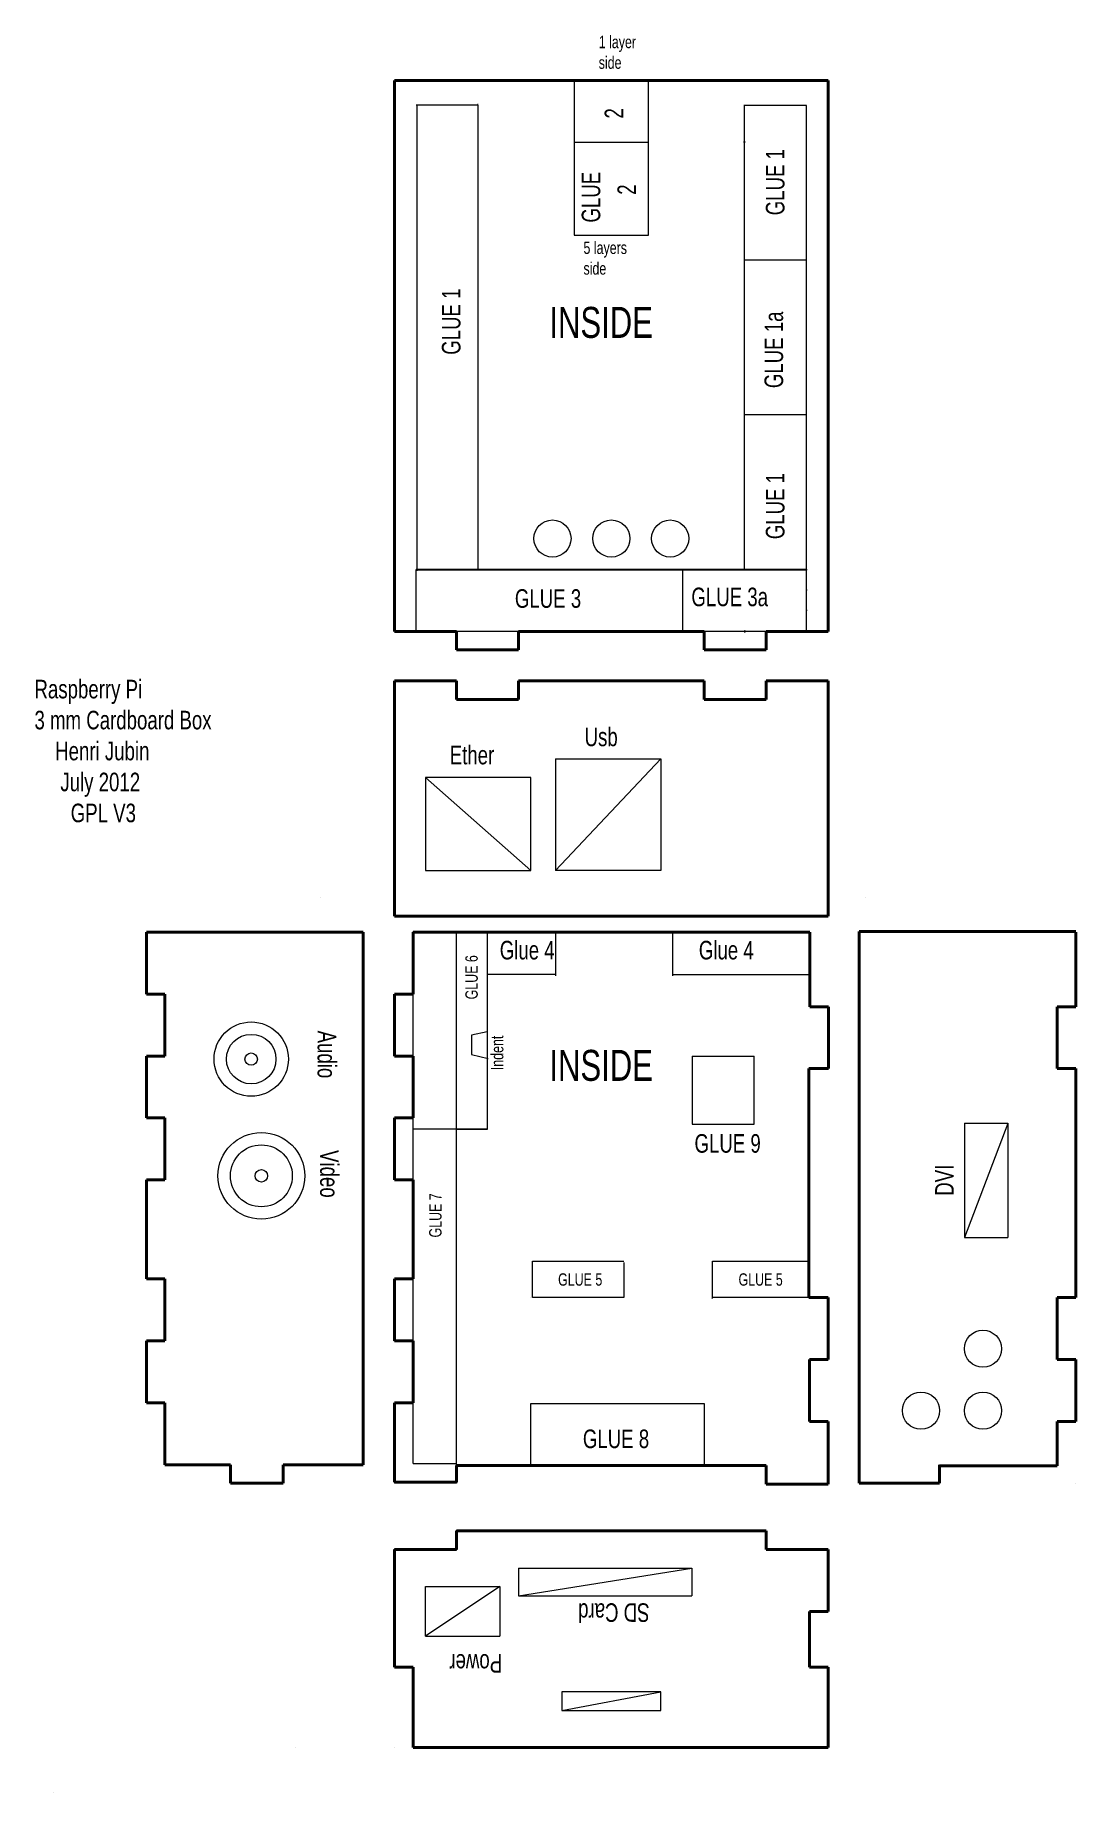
# Model space of a CAD drawing. Header units: millimetres. Extents: x -13 to 155, y 0 to 284.
import ezdxf

# ---------------------------------------------------------------- set-up
doc = ezdxf.new("R2010")
doc.units = ezdxf.units.MM
for name, pattern in [('DOT', [6.35, 0, -6.35]), ('DOT2', [3.175, 0, -3.175]), ('DOTX2', [12.7, 0, -12.7])]:
    doc.linetypes.add(name, pattern=pattern)
doc.layers.get('0').update_dxf_attribs({"linetype": 'CONTINUOUS', "lineweight": 0})
doc.styles.get("Standard").update_dxf_attribs({"font": 'txt', "width": 0.75})

msp = doc.modelspace()

# ---------------------------------------------------------------- linework, layer by layer
for p, q in [((45, 187.59), (45, 276.59)), ((115, 276.59), (115, 276.59)), ((115, 276.59), (115, 276.59)), ((115, 276.59), (115, 276.59)), ((115, 276.59), (115, 276.59)), ((115, 276.59), (115, 276.59)), ((74, 251.59), (86, 251.59)), ((111.5, 247.55), (101.5, 247.55)), ((111.5, 222.55), (101.5, 222.55)), ((45, 187.59), (45, 187.59)), ((45, 179.59), (45, 179.59)), ((55, 179.59), (55, 176.59)), ((65, 176.59), (65, 179.59)), ((95, 179.59), (95, 176.59)), ((105, 176.59), (105, 179.59)), ((71, 167), (88, 167)), ((88, 167), (88, 149)), ((67, 164), (50, 164)), ((50, 164), (50, 149)), ((67, 149), (67, 164)), ((50, 149), (67, 149)), ((88, 149), (71, 149)), ((48, 139), (48, 129)), ((60.02, 107.17), (60.02, 138.8)), ((112.05, 126.97), (112.05, 139)), ((4.94, 129), (4.94, 129)), ((4.94, 129), (7.94, 129)), ((45, 129), (48, 129)), ((45, 129), (45, 119)), ((112.05, 126.97), (112.05, 126.97)), ((152, 116.97), (152, 126.97)), ((59.97, 122.91), (57.42, 122.37)), ((57.42, 122.37), (57.42, 119.28)), ((57.42, 119.28), (60.11, 118.6)), ((7.94, 119), (6.12, 119)), ((45, 119), (48, 119)), ((48, 119), (48, 109)), ((93.05, 119), (103.05, 119)), ((93.05, 119), (93.05, 108)), ((103.05, 119), (103.05, 119)), ((103.05, 108), (103.05, 119)), ((112, 116.97), (112, 116.97)), ((155, 116.97), (152, 116.97)), ((155, 116.97), (155, 116.97)), ((4.94, 109), (7.94, 109)), ((45, 109), (48, 109)), ((48, 109), (45, 109)), ((45, 109), (45, 99)), ((93.05, 108), (93.05, 108)), ((93.05, 108), (103.05, 108)), ((137, 108.14), (137, 89.68)), ((144, 108.11), (137, 108.11)), ((144, 108.14), (144, 89.68)), ((55.02, 107.17), (60.02, 107.17)), ((7.94, 99), (4.94, 99)), ((45, 99), (48, 99)), ((45, 99), (48, 99)), ((48, 99), (48, 83)), ((137, 89.68), (144, 89.68)), ((48, 83), (45, 83)), ((45, 72.96), (45, 82.88)), ((112, 80), (115, 80)), ((115, 70), (115, 80)), ((48, 73), (45, 73)), ((48, 72.85), (48, 63)), ((112, 70), (115, 70)), ((112, 70), (112, 60)), ((48, 63), (45, 63)), ((45, 63), (45, 50)), ((70, 62.86), (90, 62.86)), ((112, 60), (115, 60)), ((115, 60), (115, 50)), ((8.64, 53), (8.64, 53)), ((55, 52.86), (55, 50)), ((105, 52.86), (55, 52.86)), ((90, 52.86), (70, 52.86)), ((105, 49.86), (105, 52.86)), ((45, 50.17), (45, 50.17)), ((55, 50), (45, 50)), ((105, 50), (115, 50)), ((105, 50), (115, 50)), ((105, 50), (115, 50)), ((105, 50), (115, 50)), ((105, 50), (115, 50)), ((105, 50), (115, 50)), ((105, 50), (115, 50)), ((105, 50), (115, 50)), ((105, 50), (115, 50)), ((105, 50), (115, 50)), ((105, 50), (115, 50)), ((105, 50), (115, 50)), ((105, 50), (115, 50)), ((105, 50), (115, 50)), ((105, 50), (115, 50)), ((105, 50), (115, 50)), ((105, 50), (115, 50)), ((105, 50), (115, 50)), ((105, 50), (115, 50)), ((105, 50), (115, 50)), ((105, 50), (115, 50)), ((105, 50), (115, 50)), ((105, 50), (115, 50)), ((155, 50), (155, 50)), ((55, 39.31), (55, 42.31)), ((45, 39.31), (45, 39.31)), ((45, 39.31), (45, 39.31)), ((65, 36.31), (93, 36.31)), ((65, 36.31), (65, 31.81)), ((65, 31.81), (93, 36.31)), ((93, 36.31), (93, 31.81)), ((50, 25.31), (50, 33.31)), ((50, 33.31), (62, 33.31)), ((62, 33.31), (50, 25.31)), ((62, 33.31), (62, 25.31)), ((65, 31.81), (93, 31.81)), ((50, 25.31), (62, 25.31)), ((45, 20.31), (45, 20.31)), ((45, 20.31), (45, 20.31)), ((88, 16.31), (72, 16.31)), ((72, 16.31), (72, 13.31)), ((88, 13.31), (88, 16.31)), ((72, 13.31), (88, 13.31)), ((29, 7.31), (29, 7.31)), ((45, 7.31), (45, 7.31)), ((45, 7.31), (45, 7.31)), ((45, 7.31), (45, 7.31)), ((45, 7.31), (45, 7.31)), ((45, 7.31), (45, 7.31)), ((-10, 0), (-10, 0))]:
    msp.add_line(p, q)
at = {"linetype": 'CONTINUOUS', "lineweight": 40}
for p, q in [((45, 276.59), (45, 187.59)), ((115, 179.59), (115, 179.59)), ((33, 144.59), (33, 144.59)), ((50, 139), (48, 139)), ((48, 139), (48, 129)), ((112.05, 139), (48, 139)), ((112.05, 126.97), (112.05, 139)), ((48, 129), (45, 129)), ((45, 129), (45, 119)), ((115.05, 126.97), (112.05, 126.97)), ((115.05, 116.97), (115.05, 126.97)), ((45, 119), (48, 119)), ((48, 119), (48, 109)), ((111.87, 116.97), (115.05, 116.97)), ((111.87, 116.97), (111.87, 80)), ((48, 109), (45, 109)), ((45, 109), (45, 99)), ((45, 99), (48, 99)), ((48, 99), (48, 83)), ((48, 83), (45, 83)), ((45, 83), (45, 73)), ((115, 80), (111.87, 80)), ((115, 70), (115, 80)), ((45, 73), (48, 73)), ((48, 73), (48, 63)), ((112, 60), (112, 70)), ((112, 70), (115, 70)), ((48, 63), (45, 63)), ((45, 63), (45, 50.17)), ((115, 60), (112, 60)), ((115, 49.86), (115, 60)), ((55, 50.17), (55, 52.86)), ((55, 52.86), (105, 52.86)), ((105, 52.86), (105, 49.86)), ((45, 50.17), (55, 50.17)), ((105, 49.86), (115, 49.86))]:
    msp.add_line(p, q, dxfattribs=at)
at = {"lineweight": 40}
for p, q in [((115, 276.59), (45, 276.59)), ((115, 187.59), (115, 276.59)), ((45, 187.59), (55, 187.59)), ((55, 187.59), (55, 184.59)), ((65, 187.59), (95, 187.59)), ((65, 184.59), (65, 187.59)), ((95, 187.59), (95, 184.59)), ((105, 184.59), (105, 187.59)), ((105, 187.59), (115, 187.59)), ((55, 184.59), (65, 184.59)), ((95, 184.59), (105, 184.59)), ((45, 179.59), (55, 179.59)), ((45, 179.59), (45, 141.59)), ((55, 179.59), (55, 176.59)), ((65, 179.59), (65, 176.59)), ((65, 179.59), (95, 179.59)), ((95, 179.59), (95, 176.59)), ((105, 179.59), (105, 176.59)), ((105, 179.59), (115, 179.59)), ((115, 179.59), (115, 141.59)), ((55, 176.59), (65, 176.59)), ((95, 176.59), (105, 176.59)), ((121, 144.59), (121, 144.59)), ((115, 141.59), (45, 141.59)), ((120, 50), (120, 139.11)), ((120, 139.11), (155, 139.11)), ((4.94, 139), (39.94, 139)), ((4.94, 139), (4.94, 129)), ((39.94, 139), (39.94, 53)), ((155, 139), (155, 126.97)), ((4.94, 129), (7.94, 129)), ((7.94, 119), (7.94, 129)), ((152, 116.97), (152, 126.97)), ((152, 126.97), (155, 126.97)), ((4.94, 119), (4.94, 109)), ((4.94, 119), (7.94, 119)), ((155, 116.97), (152, 116.97)), ((155, 116.97), (155, 80)), ((4.94, 109), (7.94, 109)), ((7.94, 109), (7.94, 99)), ((4.94, 99), (7.94, 99)), ((4.94, 99), (4.94, 83)), ((4.94, 83), (7.94, 83)), ((7.94, 83), (7.94, 73)), ((152, 70), (152, 80)), ((155, 80), (152, 80)), ((4.94, 73), (7.94, 73)), ((4.94, 63), (4.94, 73)), ((155, 70), (152, 70)), ((155, 60), (155, 70)), ((7.94, 63), (4.94, 63)), ((7.94, 53), (7.94, 63)), ((152, 60), (152, 52.81)), ((155, 60), (152, 60)), ((7.94, 53), (18.53, 53)), ((18.53, 53), (18.53, 50)), ((27, 50), (27, 53)), ((27, 53), (37, 53)), ((39.94, 53), (36.94, 53)), ((133, 50), (133, 53)), ((152, 52.81), (133, 52.81)), ((18.53, 50), (27, 50)), ((123, 50), (120, 50)), ((133, 50), (123, 50)), ((55, 42.31), (105, 42.31)), ((55, 42.31), (55, 39.31)), ((105, 42.31), (105, 39.31)), ((55, 39.31), (45, 39.31)), ((45, 39.31), (45, 20.31)), ((105, 39.31), (115, 39.31)), ((115, 39.31), (115, 29.31)), ((112, 20.31), (112, 29.31)), ((115, 29.31), (112, 29.31)), ((45, 20.31), (48, 20.31)), ((48, 10.31), (48, 20.31)), ((115, 20.31), (112, 20.31)), ((115, 10.31), (115, 20.31)), ((48, 7.31), (48, 10.31)), ((115, 7.31), (115, 10.31)), ((48, 7.31), (115, 7.31))]:
    msp.add_line(p, q, dxfattribs=at)
at = {"linetype": 'DOTX2', "lineweight": 40}
for p, q in [((96.34, 276.59), (73.57, 276.59)), ((85.68, 276.59), (74.1, 276.59)), ((58.5, 272.59), (48.5, 272.59)), ((58.5, 272.59), (48.63, 272.59)), ((48.63, 272.59), (48.63, 272.59)), ((101.5, 266.59), (101.5, 272.59)), ((48.63, 197.59), (58.5, 197.59)), ((101.5, 187.59), (111.5, 187.59))]:
    msp.add_line(p, q, dxfattribs=at)
at = {"linetype": 'CONTINUOUS', "lineweight": 20}
for p, q in [((74, 276.59), (74, 251.59)), ((86, 251.59), (86, 276.59)), ((58.5, 272.59), (48.5, 272.59)), ((48.63, 272.59), (48.63, 197.59)), ((58.5, 197.59), (58.5, 272.59)), ((101.5, 197.59), (101.5, 272.59)), ((111.5, 272.55), (101.5, 272.55)), ((111.5, 187.59), (111.5, 272.55)), ((74.1, 266.59), (86, 266.59)), ((48.5, 187.59), (48.5, 197.59)), ((91.5, 197.59), (91.5, 187.59)), ((111.5, 187.59), (48.5, 187.59)), ((50, 139), (55.02, 139)), ((60.02, 131.96), (60.02, 138.8)), ((67.26, 80), (67.26, 85.86)), ((67.26, 85.86), (82, 85.86)), ((82, 85.65), (82, 80)), ((96.34, 85.86), (111.87, 85.86)), ((96.34, 80), (96.34, 85.86)), ((111.87, 85.86), (111.87, 80)), ((82, 80), (67.26, 80)), ((111.87, 80), (96.34, 80))]:
    msp.add_line(p, q, dxfattribs=at)
at = {"linetype": 'DOT2'}
for p, q in [((101.5, 272.59), (111.5, 272.59)), ((111.5, 197.59), (101.5, 197.59)), ((111.5, 197.59), (111.5, 187.59)), ((49.78, 139), (60.47, 139)), ((67, 80), (67, 80))]:
    msp.add_line(p, q, dxfattribs=at)
at = {"color": 0, "linetype": 'CONTINUOUS', "lineweight": -3}
msp.add_line((48.5, 197.59), (111.5, 197.59), dxfattribs=at)
at = {"lineweight": 20}
for p, q in [((88, 167), (71, 149)), ((71, 167), (71, 149)), ((50, 164), (67, 149)), ((50, 164), (50, 149)), ((50, 149), (67, 149)), ((55.02, 139), (48, 139)), ((48, 53.17), (48, 139)), ((55.02, 52.86), (55.02, 139)), ((70.87, 139), (71.14, 139)), ((71.14, 139), (71, 139)), ((71, 139), (71, 139)), ((71, 139), (71, 131.96)), ((71, 139), (71, 132.19)), ((89.96, 131.96), (89.96, 139)), ((71, 132.19), (60.02, 132.19)), ((89.96, 132.19), (112.05, 132.19)), ((144, 108.11), (137, 89.68)), ((60.02, 107.17), (48, 107.21)), ((67, 52.86), (67, 62.86)), ((67, 62.86), (95, 62.86)), ((95, 62.86), (95, 52.86)), ((48, 53.17), (55, 53.17)), ((95, 52.86), (67, 52.86)), ((72, 13.31), (88, 16.31))]:
    msp.add_line(p, q, dxfattribs=at)
at = {"linetype": 'DOT', "lineweight": 40}
for p, q in [((50, 139), (55.35, 139)), ((96.32, 80), (96.19, 80))]:
    msp.add_line(p, q, dxfattribs=at)
at = {"lineweight": 20}
for centre, radius in [((70.5, 202.59), 3), ((80, 202.59), 3), ((89.5, 202.59), 3), ((21.86, 118.51), 1), ((23.5, 99.66), 1), ((22.94, 100), 0), ((22.94, 100), 0), ((22.94, 100), 0), ((140, 71.73), 3), ((130, 61.73), 3), ((140, 61.73), 3)]:
    msp.add_circle(centre, radius, dxfattribs=at)
for centre, radius in [((21.86, 118.51), 6), ((21.86, 118.51), 4), ((23.5, 99.66), 7), ((23.5, 99.66), 5)]:
    msp.add_circle(centre, radius)
for p in [(48, 139), (48, 139), (55, 42.31), (55, 42.31), (45, 39.31), (55, 39.31)]:
    msp.add_point(p)

# ---------------------------------------------------------------- texts
at = {"width": 100}
for s, insert, char_height, attachment_point in [('1 layer\\Pside', (77.97, 281.11), 2, 4), ('5 layers\\Pside', (75.51, 247.87), 2, 4), ('INSIDE', (70, 240), 5, 1), ('Raspberry Pi \\P3 mm Cardboard Box\\P    Henri Jubin\\P     July 2012\\P       GPL V3', (-13.13, 168.25), 3, 4), ('INSIDE', (70, 120), 5, 1)]:
    msp.add_mtext(s, dxfattribs=dict(at, insert=insert, char_height=char_height, attachment_point=attachment_point))
at = {"lineweight": 20, "width": 100, "rotation": 90}
for s, insert, char_height, attachment_point in [('2', (80.43, 271.26), 3, 5), ('GLUE 1', (106.48, 254.8), 3, 4), ('GLUE', (76.74, 257.72), 3, 5), ('2', (82.49, 258.95), 3, 5), ('GLUE 1', (54.17, 232.27), 3, 4), ('GLUE 1a', (106.26, 226.88), 3, 4), ('GLUE 1', (106.48, 202.48), 3, 4), ('GLUE 6', (57.45, 128.16), 2, 4), ('GLUE 7', (51.61, 89.7), 2, 4)]:
    msp.add_mtext(s, dxfattribs=dict(at, insert=insert, char_height=char_height, attachment_point=attachment_point))
at = {"lineweight": 20, "width": 100, "attachment_point": 4}
for s, insert, char_height in [('GLUE 3', (64.43, 192.88), 3), ('GLUE 3a', (92.93, 193.14), 3), ('Glue 4', (61.99, 136.09), 3), ('Glue 4', (94.13, 136.09), 3), ('GLUE 9', (93.43, 104.87), 3), ('GLUE 5', (71.41, 82.9), 2), ('GLUE 5', (100.54, 82.9), 2), ('GLUE 8', (75.41, 57.16), 3)]:
    msp.add_mtext(s, dxfattribs=dict(at, insert=insert, char_height=char_height))
at = {"lineweight": 40, "char_height": 3, "width": 100, "attachment_point": 4}
for s, insert in [('Usb', (75.69, 170.53)), ('Ether', (53.91, 167.6))]:
    msp.add_mtext(s, dxfattribs=dict(at, insert=insert))
for s, insert, rotation in [('Audio', (34.06, 123.11), 270), ('Video', (34.47, 103.82), 270), ('DVI', (133.78, 96.44), 90), ('SD Card', (86.18, 29.14), 180), ('Power', (62.38, 20.93), 180)]:
    msp.add_mtext(s, dxfattribs=dict(at, insert=insert, rotation=rotation))
at = {"insert": (61.59, 116.72), "char_height": 2, "width": 100, "attachment_point": 4, "rotation": 90}
msp.add_mtext('Indent', dxfattribs=at)

doc.saveas('drawing.dxf')
